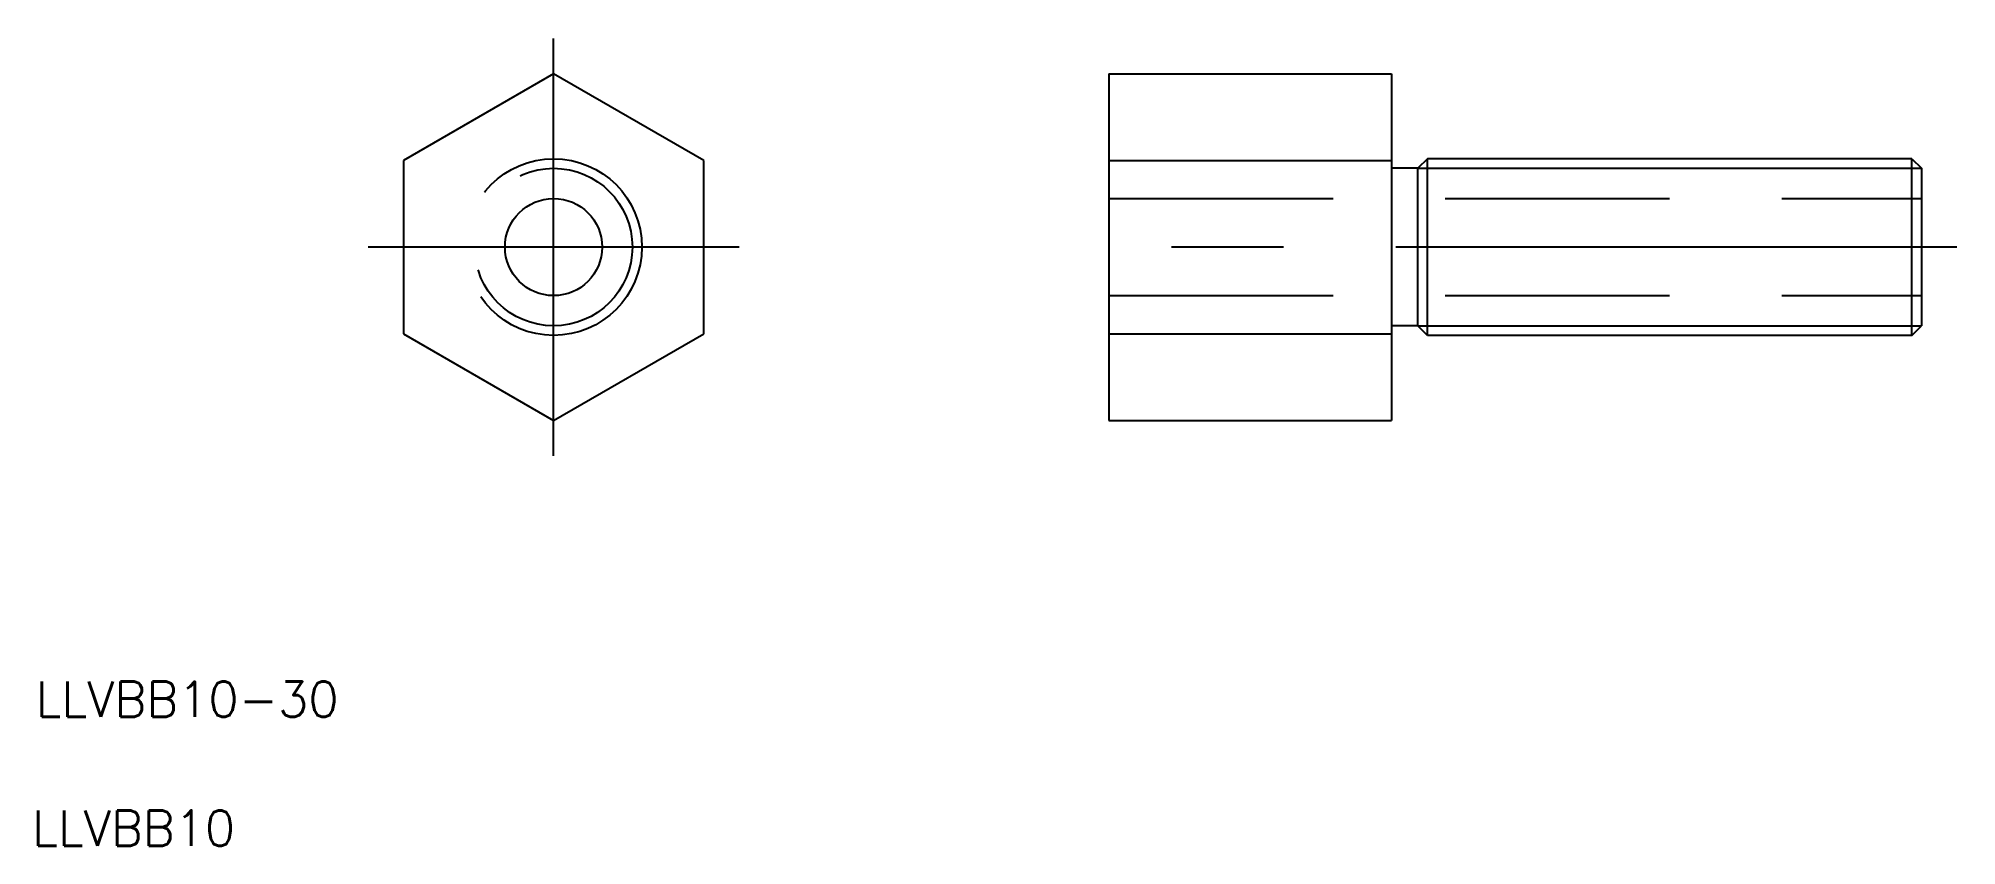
# Model space of a CAD drawing. Extents: x -29 to 79, y -34 to 12.
import ezdxf

# ---------------------------------------------------------------- set-up
doc = ezdxf.new("R2010")
doc.units = 0
doc.linetypes.add('CENTER', pattern=[50.8, 31.75, -6.35, 6.35, -6.35])
doc.linetypes.add('DASHED', pattern=[19.05, 12.7, -6.35])
doc.layers.get('0').update_dxf_attribs({"linetype": 'CONTINUOUS'})
doc.layers.add('CENTER', color=1, linetype='CENTER')
doc.styles.get("Standard").update_dxf_attribs({"font": 'txt.shx', "height": 3, "bigfont": 'bigfont.shx'})

msp = doc.modelspace()

# ---------------------------------------------------------------- linework, layer by layer
at = {"color": 7, "linetype": 'CONTINUOUS'}
for p, q in [((0, 9.81), (-8.5, 4.91)), ((8.5, 4.91), (0, 9.81)), ((31.42, 9.81), (31.42, -9.81)), ((31.42, 9.81), (47.42, 9.81)), ((47.42, 9.81), (47.42, -9.81)), ((-8.5, 4.91), (-8.5, -4.91)), ((8.5, -4.91), (8.5, 4.91)), ((31.42, 4.91), (47.42, 4.91)), ((48.92, 4.46), (47.42, 4.46)), ((49.46, 5), (48.92, 4.46)), ((48.92, -4.46), (48.92, 4.46)), ((49.46, -5), (49.46, 5)), ((76.88, 5), (49.46, 5)), ((76.88, -5), (76.88, 5)), ((76.88, 5), (77.42, 4.46)), ((77.42, 4.46), (77.42, -4.46)), ((-8.5, -4.91), (0, -9.81)), ((0, -9.81), (8.5, -4.91)), ((31.42, -4.91), (47.42, -4.91)), ((48.92, -4.46), (47.42, -4.46)), ((49.46, -5), (48.92, -4.46)), ((76.88, -5), (49.46, -5)), ((76.88, -5), (77.42, -4.46)), ((31.42, -9.81), (47.42, -9.81))]:
    msp.add_line(p, q, dxfattribs=at)
at = {"color": 3, "linetype": 'CONTINUOUS'}
for p, q in [((48.92, 4.46), (77.42, 4.46)), ((48.92, -4.46), (77.42, -4.46))]:
    msp.add_line(p, q, dxfattribs=at)
at = {"color": 3, "linetype": 'DASHED'}
for p, q in [((31.42, 2.75), (77.42, 2.75)), ((31.42, -2.75), (77.42, -2.75))]:
    msp.add_line(p, q, dxfattribs=at)
for radius in [5, 4.46]:
    msp.add_circle((0, 0), radius, dxfattribs=at)
at = {"color": 7, "linetype": 'CONTINUOUS'}
msp.add_circle((0, 0), 2.75, dxfattribs=at)
at = {"layer": 'CENTER', "color": 1, "linetype": 'CENTER'}
for p, q in [((0, -11.81), (0, 11.81)), ((10.5, 0), (-10.5, 0)), ((79.42, 0), (29.42, 0))]:
    msp.add_line(p, q, dxfattribs=at)

# ---------------------------------------------------------------- texts
at = {"color": 7, "linetype": 'CONTINUOUS'}
for s, p in [('LLVBB10-30', (-29.31, -26.6)), ('LLVBB10', (-29.51, -33.89))]:
    msp.add_text(s, height=2, dxfattribs=at).set_placement(p)

doc.saveas('drawing.dxf')
